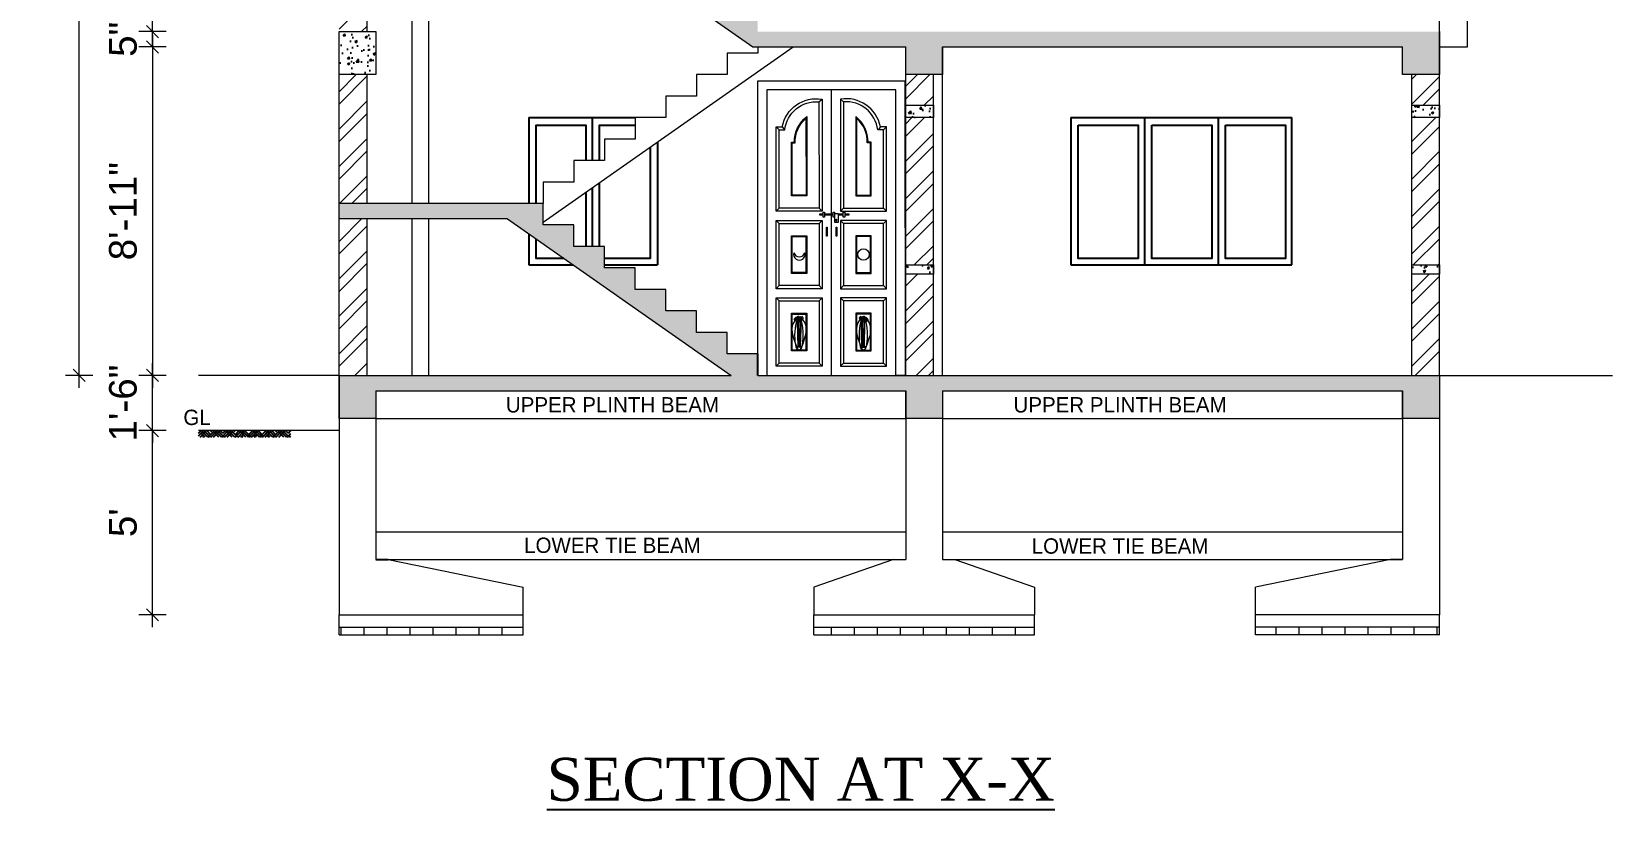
# Model space of a CAD drawing. Header units: inches. Extents: x -14619 to 1971361, y -855114 to -978.
# Drawn here: x 23655 to 24170, y -8769 to -8516 of the extents above; entities that cross this region are included whole.
import ezdxf
from ezdxf.enums import TextEntityAlignment as Align

# ---------------------------------------------------------------- set-up
doc = ezdxf.new("R2010")
doc.units = ezdxf.units.IN
doc.header["$LTSCALE"] = 0.5
doc.header["$MEASUREMENT"] = 0
doc.header["$PDMODE"] = 66
doc.layers.add('A-Wall', color=7, linetype='Continuous')
for name, color, linetype, lineweight in [('A_hatch', 253, 'Continuous', 5), ('A_Title Text', 105, 'Continuous', 60), ('Dimention', 5, 'Continuous', 20), ('door', 202, 'Continuous', 5), ('DW TEXT', 92, 'Continuous', 15), ('ELEVATION', 85, 'Continuous', 9), ('Toilet', 7, 'Continuous', 25)]:
    doc.layers.add(name, color=color, linetype=linetype, lineweight=lineweight)
doc.styles.add('arial', font='arial.ttf')
doc.styles.add('CEN', font='GOTHIC.TTF')
doc.styles.get("Standard").update_dxf_attribs({"font": 'arial.ttf'})
doc.dimstyles.new('Sudeep', dxfattribs={"dimtxt": 6, "dimasz": 4, "dimexe": 4.5, "dimexo": 4.5, "dimgap": 5, "dimtad": 1, "dimdec": 0, "dimlunit": 4, "dimtxsty": 'arial', "dimblk": 'OBLIQUE', "dimcen": 250, "dimdle": 4, "dimclrd": 86, "dimclre": 5, "dimclrt": 1, "dimadec": 0, "dimazin": 0, "dimtfac": 1, "dimtdec": 0, "dimtix": 1, "dimtmove": 1, "dimatfit": 3, "dimldrblk": 'OBLIQUE', "dimfxl": 4.5, "dimfxlon": 1, "dimfrac": 2, "dimlwd": 15, "dimlwe": 13, "dimarcsym": 0})
pattern_1 = [(50, (-5631.299, 988.136), (7.1726018, -0.6275213), [0.75, -8.25]), (355, (-5631.299, 988.136), (-1.3875133, 7.5219213), [0.6, -6.6]), (100.451444, (-5630.701, 988.084), (5.7850885, 6.8943999), [0.637402, -7.0114211]), (46.1842, (-5631.299, 990.136), (10.6724133, -1.6551928), [1.125, -12.375]), (96.635635, (-5630.409, 989.998), (9.3466195, 9.741186), [0.9561034, -10.5171376]), (351.184164, (-5631.299, 990.136), (9.3466195, 9.741186), [0.9, -9.9]), (21, (-5630.299, 989.636), (5.9690705, -4.0261889), [0.75, -8.25]), (326, (-5630.299, 989.636), (2.4331533, 7.2515005), [0.6, -6.6]), (71.451445, (-5629.8014, 989.3006), (8.4022238, 3.2253115), [0.6374019, -7.0114211]), (37.5, (-5631.2988, 988.136), (0.12159855, 3.32893854), [0, -6.52, 0, -6.7, 0, -6.625]), (7.5, (-5631.2988, 988.136), (2.63069537, 3.9441171), [0, -3.82, 0, -6.37, 0, -2.525]), (327.5, (-5633.5288, 988.136), (5.33822436, -0.22554872), [0, -2.5, 0, -7.8, 0, -10.35]), (317.5, (-5634.529, 988.136), (5.8318617, 1.0010498), [0, -3.25, 0, -5.18, 0, -7.35])]
pattern_2 = [(45, (-5631.299, 988.136), (-6.098796, 6.098796), []), (45, (-5627.233, 988.136), (-6.098796, 6.098796), [])]

# ---------------------------------------------------------------- blocks, each defined once
blk = doc.blocks.new('_Oblique')
at = {"color": 0, "linetype": 'ByBlock', "lineweight": -2}
blk.add_line((-0.5, -0.5), (0.5, 0.5), dxfattribs=at)
blk = doc.blocks.new('*D901')
at = {"layer": 'A_Title Text', "color": 5, "lineweight": 13, "transparency": 16777216}
for p, q in [((23699.02, -8645.99), (23690.02, -8645.99)), ((23699.02, -8705.99), (23690.02, -8705.99))]:
    blk.add_line(p, q, dxfattribs=at)
at = {"layer": 'A_Title Text', "color": 86, "lineweight": 15, "transparency": 16777216}
blk.add_line((23694.52, -8709.99), (23694.52, -8641.99), dxfattribs=at)
at = {"layer": 'Defpoints', "color": 0, "transparency": 16777216}
for p in [(23694.52, -8645.99), (23755.33, -8645.99), (23755.33, -8705.99)]:
    blk.add_point(p, dxfattribs=at)
at = {"layer": 'A_Title Text', "color": 86, "lineweight": 15, "transparency": 16777216, "xscale": 4, "yscale": 4, "zscale": 4}
for p, rotation in [((23694.52, -8645.99), 90), ((23694.52, -8705.99), 270)]:
    blk.add_blockref('_Oblique', p, dxfattribs=dict(at, rotation=rotation))
at = {"layer": 'A_Title Text', "color": 1, "transparency": 16777216, "insert": (23684.94, -8675.99), "char_height": 9, "attachment_point": 5, "rotation": 90, "style": 'arial'}
blk.add_mtext("5'", dxfattribs=at)
blk = doc.blocks.new('*D902')
at = {"layer": 'A_Title Text', "color": 86, "lineweight": 15, "transparency": 16777216}
for p, q in [((23694.52, -8627.99), (23694.52, -8623.99)), ((23694.52, -8645.99), (23694.52, -8627.99)), ((23694.52, -8645.99), (23694.52, -8649.99))]:
    blk.add_line(p, q, dxfattribs=at)
at = {"layer": 'A_Title Text', "color": 5, "lineweight": 13, "transparency": 16777216}
for p, q in [((23699.02, -8627.99), (23690.02, -8627.99)), ((23699.02, -8645.99), (23690.02, -8645.99))]:
    blk.add_line(p, q, dxfattribs=at)
at = {"layer": 'Defpoints', "color": 0, "transparency": 16777216}
for p in [(23694.52, -8627.99), (23709.57, -8627.99), (23755.33, -8645.99)]:
    blk.add_point(p, dxfattribs=at)
at = {"layer": 'A_Title Text', "color": 86, "lineweight": 15, "transparency": 16777216, "xscale": 4, "yscale": 4, "zscale": 4}
for p, rotation in [((23694.52, -8627.99), 270), ((23694.52, -8645.99), 90)]:
    blk.add_blockref('_Oblique', p, dxfattribs=dict(at, rotation=rotation))
at = {"layer": 'A_Title Text', "color": 1, "transparency": 16777216, "insert": (23684.92, -8636.99), "char_height": 9, "attachment_point": 5, "rotation": 90, "style": 'arial'}
blk.add_mtext('1\'-6"', dxfattribs=at)
blk = doc.blocks.new('*D903')
at = {"layer": 'A_Title Text', "color": 86, "lineweight": 15, "transparency": 16777216}
for p, q in [((23694.52, -8515.99), (23694.52, -8511.99)), ((23694.52, -8520.99), (23694.52, -8515.99)), ((23694.52, -8520.99), (23694.52, -8524.99))]:
    blk.add_line(p, q, dxfattribs=at)
at = {"layer": 'A_Title Text', "color": 5, "lineweight": 13, "transparency": 16777216}
for p, q in [((23699.02, -8515.99), (23690.02, -8515.99)), ((23699.02, -8520.99), (23690.02, -8520.99))]:
    blk.add_line(p, q, dxfattribs=at)
at = {"layer": 'Defpoints', "color": 0, "transparency": 16777216}
for p in [(23694.52, -8515.99), (23755.33, -8515.99), (23891.82, -8520.99)]:
    blk.add_point(p, dxfattribs=at)
at = {"layer": 'A_Title Text', "color": 86, "lineweight": 15, "transparency": 16777216, "xscale": 4, "yscale": 4, "zscale": 4}
for p, rotation in [((23694.52, -8515.99), 270), ((23694.52, -8520.99), 90)]:
    blk.add_blockref('_Oblique', p, dxfattribs=dict(at, rotation=rotation))
at = {"layer": 'A_Title Text', "color": 1, "transparency": 16777216, "insert": (23684.94, -8518.49), "char_height": 9, "attachment_point": 5, "rotation": 90, "style": 'arial'}
blk.add_mtext('5"', dxfattribs=at)
blk = doc.blocks.new('*D904')
at = {"layer": 'A_Title Text', "color": 5, "lineweight": 13, "transparency": 16777216}
for p, q in [((23699.02, -8408.99), (23690.02, -8408.99)), ((23699.02, -8515.99), (23690.02, -8515.99))]:
    blk.add_line(p, q, dxfattribs=at)
at = {"layer": 'A_Title Text', "color": 86, "lineweight": 15, "transparency": 16777216}
blk.add_line((23694.52, -8519.99), (23694.52, -8404.99), dxfattribs=at)
at = {"layer": 'Defpoints', "color": 0, "transparency": 16777216}
for p in [(23694.52, -8408.99), (23903.39, -8408.99), (23755.33, -8515.99)]:
    blk.add_point(p, dxfattribs=at)
at = {"layer": 'A_Title Text', "color": 86, "lineweight": 15, "transparency": 16777216, "xscale": 4, "yscale": 4, "zscale": 4}
for p, rotation in [((23694.52, -8408.99), 90), ((23694.52, -8515.99), 270)]:
    blk.add_blockref('_Oblique', p, dxfattribs=dict(at, rotation=rotation))
at = {"layer": 'A_Title Text', "color": 1, "transparency": 16777216, "insert": (23684.92, -8462.49), "char_height": 9, "attachment_point": 5, "rotation": 90, "style": 'arial'}
blk.add_mtext('8\'-11"', dxfattribs=at)
blk = doc.blocks.new('*D909')
at = {"layer": 'A_Title Text', "color": 86, "lineweight": 15, "transparency": 16777216}
blk.add_line((23694.52, -8516.99), (23694.52, -8631.99), dxfattribs=at)
at = {"layer": 'A_Title Text', "color": 5, "lineweight": 13, "transparency": 16777216}
for p, q in [((23699.02, -8520.99), (23690.02, -8520.99)), ((23699.02, -8627.99), (23690.02, -8627.99))]:
    blk.add_line(p, q, dxfattribs=at)
at = {"layer": 'Defpoints', "color": 0, "transparency": 16777216}
for p in [(23891.82, -8520.99), (23694.52, -8627.99), (23755.33, -8627.99)]:
    blk.add_point(p, dxfattribs=at)
at = {"layer": 'A_Title Text', "color": 86, "lineweight": 15, "transparency": 16777216, "xscale": 4, "yscale": 4, "zscale": 4}
for p, rotation in [((23694.52, -8520.99), 90), ((23694.52, -8627.99), 270)]:
    blk.add_blockref('_Oblique', p, dxfattribs=dict(at, rotation=rotation))
at = {"layer": 'A_Title Text', "color": 1, "transparency": 16777216, "insert": (23684.92, -8574.49), "char_height": 9, "attachment_point": 5, "rotation": 90, "style": 'arial'}
blk.add_mtext('8\'-11"', dxfattribs=at)
blk = doc.blocks.new('*D910')
at = {"layer": 'A_Title Text', "color": 86, "lineweight": 15, "transparency": 16777216}
blk.add_line((23670.62, -8631.99), (23670.62, -8287.99), dxfattribs=at)
at = {"layer": 'A_Title Text', "color": 5, "lineweight": 13, "transparency": 16777216}
for p, q in [((23675.12, -8291.99), (23666.12, -8291.99)), ((23675.12, -8627.99), (23666.12, -8627.99))]:
    blk.add_line(p, q, dxfattribs=at)
at = {"layer": 'Defpoints', "color": 0, "transparency": 16777216}
for p in [(23670.62, -8291.99), (23755.33, -8291.99), (23709.57, -8627.99)]:
    blk.add_point(p, dxfattribs=at)
at = {"layer": 'A_Title Text', "color": 86, "lineweight": 15, "transparency": 16777216, "xscale": 4, "yscale": 4, "zscale": 4}
for p, rotation in [((23670.62, -8291.99), 90), ((23670.62, -8627.99), 270)]:
    blk.add_blockref('_Oblique', p, dxfattribs=dict(at, rotation=rotation))
at = {"layer": 'A_Title Text', "color": 1, "transparency": 16777216, "insert": (23661.03, -8459.99), "char_height": 9, "attachment_point": 5, "rotation": 90, "style": 'arial'}
blk.add_mtext("28'", dxfattribs=at)

msp = doc.modelspace()

# ---------------------------------------------------------------- hatches: boundary and pattern name
at = {"layer": 'A-Wall', "ltscale": 40, "true_color": 0xf26722}
h = msp.add_hatch(dxfattribs=at)
h.set_pattern_fill('AR-CONC', color=30)
h.set_pattern_definition(pattern_1)
h.paths.add_polyline_path([(23940.06, -8520.99), (23940.06, -8529.99), (23952.06, -8529.99), (23952.06, -8520.99), (24102.02, -8520.99), (24102.02, -8529.99), (24114.02, -8529.99), (24114.02, -8515.99), (23891.82, -8515.99), (23891.82, -8508.99), (23881.82, -8508.99), (23881.82, -8501.99), (23871.82, -8501.99), (23871.82, -8494.99), (23861.82, -8494.99), (23861.82, -8487.99), (23851.82, -8487.99), (23851.82, -8480.99), (23841.82, -8480.99), (23841.82, -8473.99), (23831.82, -8473.99), (23831.82, -8466.99), (23821.82, -8466.99), (23821.82, -8459.99), (23755.33, -8459.99), (23755.33, -8464.99), (23810.24, -8464.99), (23890.24, -8520.99)])
h = msp.add_hatch(dxfattribs=at)
h.set_pattern_fill('AR-CONC', color=30)
h.set_pattern_definition(pattern_1)
h.paths.add_polyline_path([(23767.33, -8515.99), (23755.33, -8515.99), (23755.33, -8529.99), (23767.33, -8529.99)])
h = msp.add_hatch(dxfattribs=at)
h.set_pattern_fill('AR-CONC', color=30)
h.set_pattern_definition(pattern_1)
h.paths.add_polyline_path([(23940.06, -8543.99), (23949.06, -8543.99), (23949.06, -8539.99), (23940.06, -8539.99)])
h = msp.add_hatch(dxfattribs=at)
h.set_pattern_fill('AR-CONC', color=30)
h.set_pattern_definition(pattern_1)
h.paths.add_polyline_path([(24104.99, -8543.99), (24114.02, -8543.99), (24114.02, -8539.99), (24104.99, -8539.99)])
h = msp.add_hatch(dxfattribs=at)
h.set_pattern_fill('AR-CONC', color=30)
h.set_pattern_definition(pattern_1)
h.paths.add_polyline_path([(24114.02, -8627.99), (23891.82, -8627.99), (23891.82, -8620.99), (23881.82, -8620.99), (23881.82, -8613.99), (23871.82, -8613.99), (23871.82, -8606.99), (23861.82, -8606.99), (23861.82, -8599.99), (23851.82, -8599.99), (23851.82, -8592.99), (23841.82, -8592.99), (23841.82, -8585.99), (23831.82, -8585.99), (23831.82, -8578.99), (23821.82, -8578.99), (23821.82, -8571.99), (23755.33, -8571.99), (23755.33, -8576.99), (23810.24, -8576.99), (23883.1, -8627.99), (23755.33, -8627.99), (23755.33, -8641.99), (23767.33, -8641.99), (23767.33, -8632.99), (23940.06, -8632.99), (23940.06, -8641.99), (23952.06, -8641.99), (23952.06, -8632.99), (24102.02, -8632.99), (24102.02, -8641.99), (24114.02, -8641.99), (24114.02, -8632.99)])
h = msp.add_hatch(dxfattribs=at)
h.set_pattern_fill('AR-CONC', color=30)
h.set_pattern_definition(pattern_1)
h.paths.add_polyline_path([(23949.06, -8594.99), (23949.06, -8591.99), (23940.06, -8591.99), (23940.06, -8594.99)])
h = msp.add_hatch(dxfattribs=at)
h.set_pattern_fill('AR-CONC', color=30)
h.set_pattern_definition(pattern_1)
h.paths.add_polyline_path([(24114.02, -8594.99), (24114.02, -8591.99), (24104.99, -8591.99), (24104.99, -8594.99)])
at = {"layer": 'Dimention', "ltscale": 40, "true_color": 0xf26722}
h = msp.add_hatch(dxfattribs=at)
h.set_pattern_fill('ANSI32', color=30, scale=23)
h.set_pattern_definition(pattern_2)
h.paths.add_polyline_path([(23755.33, -8459.99), (23764.51, -8459.99), (23764.51, -8417.99), (23755.33, -8417.99)])
h.paths.add_polyline_path([(23764.51, -8464.99), (23755.33, -8464.99), (23755.33, -8515.99), (23764.51, -8515.99)])
h = msp.add_hatch(dxfattribs=at)
h.set_pattern_fill('ANSI32', color=30, scale=23)
h.set_pattern_definition(pattern_2)
h.paths.add_polyline_path([(23764.51, -8576.99), (23755.33, -8576.99), (23755.33, -8627.99), (23764.51, -8627.99)])
h.paths.add_polyline_path([(23764.51, -8529.99), (23755.33, -8529.99), (23755.33, -8571.99), (23764.51, -8571.99)])
h = msp.add_hatch(dxfattribs=at)
h.set_pattern_fill('ANSI32', color=30, scale=23)
h.set_pattern_definition(pattern_2)
h.paths.add_polyline_path([(23940.06, -8539.99), (23949.06, -8539.99), (23949.06, -8529.99), (23940.06, -8529.99)])
h.paths.add_polyline_path([(23949.06, -8543.99), (23940.06, -8543.99), (23940.06, -8591.99), (23949.06, -8591.99)])
h.paths.add_polyline_path([(23949.06, -8594.99), (23940.06, -8594.99), (23940.06, -8627.99), (23949.06, -8627.99)])
h = msp.add_hatch(dxfattribs=at)
h.set_pattern_fill('ANSI32', color=30, scale=23)
h.set_pattern_definition(pattern_2)
h.paths.add_polyline_path([(24114.02, -8529.99), (24104.99, -8529.99), (24104.99, -8539.99), (24114.02, -8539.99)])
h.paths.add_polyline_path([(24114.02, -8543.99), (24104.99, -8543.99), (24104.99, -8591.99), (24114.02, -8591.99)])
h.paths.add_polyline_path([(24114.02, -8594.99), (24104.99, -8594.99), (24104.99, -8627.99), (24114.02, -8627.99)])
at = {"layer": 'ELEVATION'}
h = msp.add_hatch(dxfattribs=at)
h.set_pattern_fill('BRICK', color=256, scale=15)
h.set_pattern_definition([(0, (9048.5475, -8233.2026), (0, 3.75), []), (90, (9048.5475, -8233.2026), (-7.5, 5e-16), [3.75, -3.75]), (90, (9052.2975, -8233.2026), (-7.5, 5e-16), [-3.75, 3.75])])
h.paths.add_polyline_path([(23815.33, -8709.99), (23755.33, -8709.99), (23755.33, -8712.49), (23815.33, -8712.49)])
h = msp.add_hatch(dxfattribs=at)
h.set_pattern_fill('BRICK', color=256, scale=15)
h.set_pattern_definition([(0, (9073.3013, -8233.2026), (0, 3.75), []), (90, (9073.301, -8233.2026), (-7.5, 5e-16), [3.75, -3.75]), (90, (9077.051, -8233.2026), (-7.5, 5e-16), [-3.75, 3.75])])
h.paths.add_polyline_path([(23982.06, -8709.99), (23910.06, -8709.99), (23910.06, -8712.49), (23982.06, -8712.49)])
h = msp.add_hatch(dxfattribs=at)
h.set_pattern_fill('BRICK', color=256, scale=15)
h.set_pattern_definition([(0, (9060.802, -8233.2026), (0, 3.75), []), (90, (9060.802, -8233.2026), (-7.5, 5e-16), [3.75, -3.75]), (90, (9064.552, -8233.2026), (-7.5, 5e-16), [-3.75, 3.75])])
h.paths.add_polyline_path([(24114.02, -8709.99), (24054.02, -8709.99), (24054.02, -8712.49), (24114.02, -8712.49)])
at = {"layer": 'Toilet'}
h = msp.add_hatch(dxfattribs=at)
h.set_pattern_fill('HOUND', color=256, scale=10, angle=45)
h.set_pattern_definition([(45, (9048.5475, -8233.20256), (1.325825215, 2.20970869), [10, -5]), (135, (9048.5475, -8233.20256), (1.325825215, -2.20970869), [10, -5])])
h.paths.add_polyline_path([(23739.57, -8645.99), (23709.57, -8645.99), (23709.57, -8648.13), (23739.57, -8648.13)])

# ---------------------------------------------------------------- linework, layer by layer
at = {"color": 5}
for p, q in [((23817.14, -8543.99), (23851.82, -8543.99)), ((23817.14, -8543.99), (23817.14, -8571.99)), ((23837.8, -8543.99), (23837.8, -8557.99)), ((23993.86, -8543.99), (24065.86, -8543.99)), ((23993.86, -8543.99), (23993.86, -8591.99)), ((24017.86, -8543.99), (24017.86, -8591.99)), ((24041.86, -8543.99), (24041.86, -8591.99)), ((24065.86, -8591.99), (24065.86, -8543.99)), ((24065.86, -8591.99), (24065.86, -8543.99)), ((23859.14, -8551.97), (23859.14, -8591.99)), ((23837.8, -8566.91), (23837.8, -8585.99)), ((23817.14, -8581.82), (23817.14, -8591.99)), ((23817.14, -8591.99), (23831.67, -8591.99)), ((23841.82, -8591.99), (23859.14, -8591.99)), ((23993.86, -8591.99), (24065.86, -8591.99))]:
    msp.add_line(p, q, dxfattribs=at)
for points in [[(23819.54, -8571.99), (23819.54, -8546.45), (23835.74, -8546.45), (23835.74, -8557.99)], [(23840.2, -8557.99), (23840.2, -8546.45), (23851.82, -8546.45)], [(23856.74, -8553.65), (23856.74, -8589.85), (23841.82, -8589.85)], [(23835.74, -8568.35), (23835.74, -8585.99)], [(23840.2, -8585.99), (23840.2, -8565.23)], [(23828.61, -8589.85), (23819.54, -8589.85), (23819.54, -8583.5)]]:
    msp.add_lwpolyline(points, dxfattribs=at)
for points in [[(23996.26, -8546.45), (24015.8, -8546.45), (24015.8, -8589.85), (23996.26, -8589.85)], [(24020.26, -8546.45), (24039.8, -8546.45), (24039.8, -8589.85), (24020.26, -8589.85)], [(24044.26, -8546.45), (24063.8, -8546.45), (24063.8, -8589.85), (24044.26, -8589.85)]]:
    msp.add_lwpolyline(points, close=True, dxfattribs=at)
at = {"layer": 'A_hatch', "color": 11, "ltscale": 5}
for p, q in [((23810.24, -8464.99), (23890.24, -8520.99)), ((23821.82, -8578.1), (23903.39, -8520.99)), ((23891.82, -8520.99), (23891.82, -8522.99)), ((23891.82, -8522.99), (23881.82, -8522.99)), ((23881.82, -8522.99), (23881.82, -8529.99)), ((23881.82, -8529.99), (23871.82, -8529.99)), ((23871.82, -8529.99), (23871.82, -8536.99)), ((23871.82, -8536.99), (23861.82, -8536.99)), ((23861.82, -8536.99), (23861.82, -8543.99)), ((23861.82, -8543.99), (23851.82, -8543.99)), ((23851.82, -8543.99), (23851.82, -8550.99)), ((23851.82, -8550.99), (23841.82, -8550.99)), ((23841.82, -8550.99), (23841.82, -8557.99)), ((23841.82, -8557.99), (23831.82, -8557.99)), ((23831.82, -8557.99), (23831.82, -8564.99)), ((23831.82, -8564.99), (23821.82, -8564.99)), ((23821.82, -8564.99), (23821.82, -8571.99)), ((23821.82, -8578.99), (23821.82, -8571.99)), ((23810.24, -8576.99), (23883.1, -8627.99)), ((23831.82, -8578.99), (23821.82, -8578.99)), ((23831.82, -8585.99), (23831.82, -8578.99)), ((23841.82, -8585.99), (23831.82, -8585.99)), ((23841.82, -8592.99), (23841.82, -8585.99)), ((23851.82, -8592.99), (23841.82, -8592.99)), ((23851.82, -8599.99), (23851.82, -8592.99)), ((23861.82, -8599.99), (23851.82, -8599.99)), ((23861.82, -8606.99), (23861.82, -8599.99)), ((23871.82, -8606.99), (23861.82, -8606.99)), ((23871.82, -8613.99), (23871.82, -8606.99)), ((23881.82, -8613.99), (23871.82, -8613.99)), ((23881.82, -8620.99), (23881.82, -8613.99)), ((23891.82, -8620.99), (23881.82, -8620.99))]:
    msp.add_line(p, q, dxfattribs=at)
for points in [[(23940.06, -8539.99), (23949.06, -8539.99), (23949.06, -8543.99), (23940.06, -8543.99)], [(24104.99, -8539.99), (24114.02, -8539.99), (24114.02, -8543.99), (24104.99, -8543.99)], [(23940.06, -8591.99), (23949.06, -8591.99), (23949.06, -8594.99), (23940.06, -8594.99)], [(24104.99, -8591.99), (24114.02, -8591.99), (24114.02, -8594.99), (24104.99, -8594.99)]]:
    msp.add_lwpolyline(points, close=True, dxfattribs=at)
at = {"layer": 'door'}
for p, q in [((23891.82, -8627.99), (23891.79, -8531.99)), ((23891.79, -8531.99), (23939.79, -8531.99)), ((23939.79, -8531.99), (23939.82, -8627.99)), ((23894.77, -8534.99), (23894.79, -8627.99)), ((23936.77, -8534.99), (23894.77, -8534.99)), ((23915.77, -8534.99), (23915.79, -8627.99)), ((23936.79, -8627.99), (23936.77, -8534.99)), ((23911.77, -8538.83), (23912.77, -8537.99)), ((23919.77, -8538.83), (23918.77, -8537.99)), ((23897.77, -8546.99), (23898.77, -8547.99)), ((23899.77, -8546.99), (23900.49, -8547.99)), ((23931.77, -8546.99), (23931.04, -8547.99)), ((23933.77, -8546.99), (23932.77, -8547.99)), ((23898.79, -8573.49), (23897.79, -8574.49)), ((23912.79, -8574.49), (23911.79, -8573.49)), ((23918.79, -8574.49), (23919.79, -8573.49)), ((23932.79, -8573.49), (23933.79, -8574.49)), ((23897.79, -8577.49), (23898.79, -8578.49)), ((23912.79, -8577.49), (23911.79, -8578.49)), ((23918.79, -8577.49), (23919.79, -8578.49)), ((23933.79, -8577.49), (23932.79, -8578.49)), ((23898.79, -8598.74), (23897.79, -8599.74)), ((23912.79, -8599.74), (23911.79, -8598.74)), ((23918.79, -8599.74), (23919.79, -8598.74)), ((23932.79, -8598.74), (23933.79, -8599.74)), ((23897.79, -8602.74), (23898.79, -8603.74)), ((23912.79, -8602.74), (23911.79, -8603.74)), ((23918.79, -8602.74), (23919.79, -8603.74)), ((23933.79, -8602.74), (23932.79, -8603.74)), ((23904.26, -8610.21), (23903.6, -8609.83)), ((23904.21, -8609.94), (23903.81, -8609.31)), ((23904.21, -8609.94), (23903.99, -8609.88)), ((23904.8, -8609.78), (23904.04, -8609.34)), ((23904.69, -8609.78), (23904.1, -8609.51)), ((23904.37, -8609.34), (23904.15, -8609.07)), ((23904.48, -8610.26), (23904.21, -8609.94)), ((23904.58, -8609.13), (23904.26, -8609.02)), ((23904.37, -8609.78), (23904.26, -8609.72)), ((23904.37, -8609.34), (23904.53, -8608.97)), ((23904.37, -8609.78), (23904.37, -8609.34)), ((23904.48, -8610.26), (23904.37, -8609.78)), ((23904.58, -8609.13), (23904.8, -8608.86)), ((23905.34, -8609.83), (23904.58, -8609.13)), ((23904.8, -8609.78), (23904.69, -8609.78)), ((23904.76, -8609.3), (23904.97, -8609.12)), ((23904.8, -8609.78), (23905.34, -8609.18)), ((23905.07, -8610.69), (23904.8, -8609.78)), ((23904.86, -8608.96), (23904.81, -8608.7)), ((23904.94, -8609.03), (23904.86, -8608.96)), ((23904.99, -8608.97), (23904.9, -8608.8)), ((23904.9, -8609.42), (23904.92, -8609.06)), ((23904.91, -8609.29), (23905.07, -8609.15)), ((23904.92, -8609.06), (23905.06, -8608.88)), ((23904.97, -8609.12), (23905.08, -8608.62)), ((23905.34, -8609.18), (23905.07, -8608.75)), ((23905.07, -8609.15), (23905.15, -8608.96)), ((23905.19, -8608.96), (23905.25, -8608.64)), ((23905.45, -8608.97), (23905.29, -8608.91)), ((23905.29, -8610.32), (23905.34, -8609.83)), ((23905.34, -8609.18), (23905.66, -8609.02)), ((23905.39, -8609.78), (23905.45, -8609.51)), ((23905.5, -8610.21), (23905.39, -8609.78)), ((23905.45, -8608.97), (23905.56, -8608.8)), ((23905.72, -8609.34), (23905.45, -8608.97)), ((23905.45, -8609.51), (23905.83, -8609.29)), ((23905.69, -8609.18), (23905.64, -8608.78)), ((23905.66, -8609.02), (23905.83, -8608.75)), ((23905.88, -8609.46), (23905.69, -8609.18)), ((23905.93, -8609.72), (23905.77, -8608.97)), ((23905.83, -8609.29), (23906.15, -8608.86)), ((23905.88, -8609.09), (23905.93, -8608.75)), ((23905.95, -8609.29), (23905.88, -8609.09)), ((23905.88, -8610.59), (23905.93, -8609.72)), ((23905.93, -8609.4), (23905.99, -8608.91)), ((23906.15, -8609.99), (23905.93, -8609.4)), ((23906.04, -8610.1), (23906.37, -8609.83)), ((23906.2, -8608.72), (23906.25, -8608.87)), ((23906.2, -8609.97), (23906.3, -8609.69)), ((23906.24, -8609.03), (23906.27, -8608.78)), ((23906.24, -8609), (23906.32, -8608.88)), ((23906.3, -8609.69), (23906.24, -8609.03)), ((23906.26, -8608.85), (23906.41, -8608.7)), ((23906.26, -8608.93), (23906.36, -8608.81)), ((23906.27, -8608.78), (23906.35, -8608.72)), ((23906.3, -8609.69), (23906.41, -8609.35)), ((23906.37, -8609.83), (23906.42, -8609.45)), ((23906.37, -8609.83), (23906.58, -8609.51)), ((23906.41, -8609.35), (23906.67, -8609.12)), ((23906.42, -8609.45), (23906.58, -8609.24)), ((23906.47, -8609.67), (23906.53, -8609.45)), ((23906.53, -8609.45), (23906.64, -8609.34)), ((23925.14, -8609.35), (23924.88, -8609.12)), ((23925.02, -8609.45), (23924.91, -8609.34)), ((23925.13, -8609.45), (23924.97, -8609.24)), ((23925.18, -8609.83), (23924.97, -8609.51)), ((23925.08, -8609.67), (23925.02, -8609.45)), ((23925.18, -8609.83), (23925.13, -8609.45)), ((23925.29, -8608.85), (23925.14, -8608.7)), ((23925.25, -8609.69), (23925.14, -8609.35)), ((23925.51, -8610.1), (23925.18, -8609.83)), ((23925.29, -8608.93), (23925.19, -8608.81)), ((23925.28, -8608.78), (23925.2, -8608.72)), ((23925.31, -8609), (23925.23, -8608.88)), ((23925.25, -8609.69), (23925.32, -8609.03)), ((23925.35, -8609.97), (23925.25, -8609.69)), ((23925.32, -8609.03), (23925.28, -8608.78)), ((23925.35, -8608.72), (23925.3, -8608.87)), ((23925.72, -8609.29), (23925.4, -8608.86)), ((23925.4, -8609.99), (23925.62, -8609.4)), ((23925.62, -8609.4), (23925.56, -8608.91)), ((23925.6, -8609.29), (23925.67, -8609.09)), ((23925.67, -8609.09), (23925.62, -8608.75)), ((23925.62, -8609.72), (23925.78, -8608.97)), ((23925.67, -8610.59), (23925.62, -8609.72)), ((23925.67, -8609.46), (23925.86, -8609.18)), ((23925.89, -8609.02), (23925.72, -8608.75)), ((23926.1, -8609.51), (23925.72, -8609.29)), ((23925.83, -8609.34), (23926.1, -8608.97)), ((23925.86, -8609.18), (23925.91, -8608.78)), ((23926.21, -8609.18), (23925.89, -8609.02)), ((23926.1, -8608.97), (23925.99, -8608.8)), ((23926.05, -8610.21), (23926.16, -8609.78)), ((23926.1, -8608.97), (23926.26, -8608.91)), ((23926.16, -8609.78), (23926.1, -8609.51)), ((23926.21, -8609.18), (23926.48, -8608.75)), ((23926.21, -8609.83), (23926.97, -8609.13)), ((23926.75, -8609.78), (23926.21, -8609.18)), ((23926.26, -8610.32), (23926.21, -8609.83)), ((23926.36, -8608.96), (23926.3, -8608.64)), ((23926.48, -8609.15), (23926.4, -8608.96)), ((23926.58, -8609.12), (23926.47, -8608.62)), ((23926.64, -8609.29), (23926.48, -8609.15)), ((23926.48, -8610.69), (23926.75, -8609.78)), ((23926.63, -8609.06), (23926.49, -8608.88)), ((23926.56, -8608.97), (23926.65, -8608.8)), ((23926.79, -8609.3), (23926.58, -8609.12)), ((23926.61, -8609.03), (23926.7, -8608.96)), ((23926.65, -8609.42), (23926.63, -8609.06)), ((23926.7, -8608.96), (23926.74, -8608.7)), ((23926.97, -8609.13), (23926.75, -8608.86)), ((23926.75, -8609.78), (23927.51, -8609.34)), ((23926.75, -8609.78), (23926.86, -8609.78)), ((23926.86, -8609.78), (23927.45, -8609.51)), ((23926.97, -8609.13), (23927.29, -8609.02)), ((23927.18, -8609.34), (23927.02, -8608.97)), ((23927.07, -8610.26), (23927.18, -8609.78)), ((23927.07, -8610.26), (23927.34, -8609.94)), ((23927.18, -8609.34), (23927.4, -8609.07)), ((23927.18, -8609.78), (23927.18, -8609.34)), ((23927.18, -8609.78), (23927.29, -8609.72)), ((23927.29, -8610.21), (23927.95, -8609.83)), ((23927.34, -8609.94), (23927.74, -8609.31)), ((23927.34, -8609.94), (23927.56, -8609.88)), ((23904.26, -8610.21), (23903.66, -8610.14)), ((23904.42, -8610.37), (23904.21, -8610.37)), ((23904.58, -8610.53), (23904.26, -8610.21)), ((23904.58, -8610.53), (23904.48, -8610.26)), ((23904.8, -8610.64), (23904.58, -8610.53)), ((23904.96, -8618.66), (23904.8, -8610.64)), ((23905.07, -8610.69), (23905.29, -8610.32)), ((23905.29, -8618.71), (23905.07, -8610.69)), ((23905.61, -8610.59), (23905.5, -8610.21)), ((23905.56, -8618.61), (23905.61, -8610.59)), ((23905.77, -8618.61), (23906.04, -8610.1)), ((23925.78, -8618.61), (23925.51, -8610.1)), ((23925.94, -8610.59), (23926.05, -8610.21)), ((23925.99, -8618.61), (23925.94, -8610.59)), ((23926.48, -8610.69), (23926.26, -8610.32)), ((23926.26, -8618.71), (23926.48, -8610.69)), ((23926.59, -8618.66), (23926.75, -8610.64)), ((23926.75, -8610.64), (23926.97, -8610.53)), ((23926.97, -8610.53), (23927.29, -8610.21)), ((23926.97, -8610.53), (23927.07, -8610.26)), ((23927.13, -8610.37), (23927.34, -8610.37)), ((23927.29, -8610.21), (23927.89, -8610.14)), ((23905.29, -8618.82), (23904.96, -8618.66)), ((23905.29, -8618.82), (23905.77, -8618.61)), ((23905.29, -8618.82), (23905.56, -8618.61)), ((23905.29, -8618.82), (23905.29, -8618.71)), ((23926.26, -8618.82), (23925.78, -8618.61)), ((23926.26, -8618.82), (23925.99, -8618.61)), ((23926.26, -8618.82), (23926.59, -8618.66)), ((23926.26, -8618.82), (23926.26, -8618.71)), ((23898.79, -8623.99), (23897.79, -8624.99)), ((23912.79, -8624.99), (23911.79, -8623.99)), ((23918.79, -8624.99), (23919.79, -8623.99)), ((23932.79, -8623.99), (23933.79, -8624.99)), ((23891.82, -8627.99), (23936.79, -8627.99)), ((23939.82, -8627.99), (23936.79, -8627.99))]:
    msp.add_line(p, q, dxfattribs=at)
for points in [[(23912.77, -8537.99), (23912.77, -8537.99), (23912.79, -8574.49), (23897.79, -8574.49), (23897.77, -8546.99), (23899.77, -8546.99, -0.404871)], [(23911.77, -8538.88), (23911.79, -8573.49), (23898.79, -8573.49), (23898.77, -8547.99), (23900.62, -8547.99, -0.404087)], [(23918.77, -8537.99), (23918.77, -8537.99), (23918.79, -8574.49), (23933.79, -8574.49), (23933.77, -8546.99), (23931.77, -8546.99, 0.404871)], [(23919.77, -8538.88), (23919.79, -8573.49), (23932.79, -8573.49), (23932.77, -8547.99), (23930.91, -8547.99, 0.404087)], [(23907.77, -8543.67), (23907.79, -8569.49), (23902.79, -8569.49), (23902.77, -8551.99), (23903.77, -8551.99, -0.230009)], [(23907.52, -8544.21), (23907.54, -8569.24), (23903.04, -8569.24), (23903.02, -8552.24), (23904.02, -8552.24, -0.222945)], [(23923.77, -8543.67), (23923.79, -8569.49), (23928.79, -8569.49), (23928.77, -8551.99), (23927.77, -8551.99, 0.230009)], [(23924.02, -8544.21), (23924.04, -8569.24), (23928.54, -8569.24), (23928.52, -8552.24), (23927.51, -8552.24, 0.222945)]]:
    msp.add_lwpolyline(points, format="xyb", close=True, dxfattribs=at)
for points in [[(23897.79, -8577.49), (23912.79, -8577.49), (23912.79, -8599.74), (23897.79, -8599.74)], [(23898.79, -8578.49), (23911.79, -8578.49), (23911.79, -8598.74), (23898.79, -8598.74)], [(23913.13, -8574.79), (23913.59, -8574.79), (23913.59, -8576.47), (23913.13, -8576.47)], [(23916.39, -8574.79), (23916.85, -8574.79), (23916.85, -8576.47), (23916.39, -8576.47)], [(23916.9, -8575.21), (23918.01, -8575.21), (23918.01, -8578.15), (23916.9, -8578.15)], [(23917.38, -8577.08), (23917.52, -8577.08), (23917.52, -8577.72), (23917.38, -8577.72)], [(23933.79, -8577.49), (23918.79, -8577.49), (23918.79, -8599.74), (23933.79, -8599.74)], [(23919.69, -8574.79), (23920.15, -8574.79), (23920.15, -8576.47), (23919.69, -8576.47)], [(23932.79, -8578.49), (23919.79, -8578.49), (23919.79, -8598.74), (23932.79, -8598.74)], [(23902.78, -8582.49), (23907.78, -8582.49), (23907.78, -8594.74), (23902.78, -8594.74)], [(23903.03, -8582.74), (23907.53, -8582.74), (23907.53, -8594.49), (23903.03, -8594.49)], [(23914.23, -8579.69), (23914.48, -8579.69), (23914.48, -8582.64), (23914.23, -8582.64)], [(23917.32, -8579.69), (23917.57, -8579.69), (23917.57, -8582.64), (23917.32, -8582.64)], [(23928.78, -8582.49), (23923.78, -8582.49), (23923.78, -8594.74), (23928.78, -8594.74)], [(23928.53, -8582.74), (23924.03, -8582.74), (23924.03, -8594.49), (23928.53, -8594.49)], [(23897.79, -8624.99), (23897.79, -8602.74), (23912.79, -8602.74), (23912.79, -8624.99), (23897.79, -8624.99)], [(23898.79, -8623.99), (23898.79, -8603.74), (23911.79, -8603.74), (23911.79, -8623.99), (23898.79, -8623.99)], [(23918.79, -8624.99), (23933.79, -8624.99), (23933.79, -8602.74), (23918.79, -8602.74)], [(23919.79, -8623.99), (23932.79, -8623.99), (23932.79, -8603.74), (23919.79, -8603.74)], [(23907.78, -8619.99), (23902.78, -8619.99), (23902.78, -8607.74), (23907.78, -8607.74)], [(23907.53, -8619.74), (23903.03, -8619.74), (23903.03, -8607.99), (23907.53, -8607.99)], [(23923.78, -8619.99), (23928.78, -8619.99), (23928.78, -8607.74), (23923.78, -8607.74)], [(23924.03, -8619.74), (23928.53, -8619.74), (23928.53, -8607.99), (23924.03, -8607.99)]]:
    msp.add_lwpolyline(points, close=True, dxfattribs=at)
for points in [[(23913.13, -8575.77), (23912.08, -8575.77), (23912.08, -8575.38), (23913.13, -8575.38)], [(23913.59, -8575.38), (23916.39, -8575.38)], [(23916.39, -8575.77), (23913.59, -8575.77)], [(23916.85, -8575.38), (23916.9, -8575.38)], [(23916.9, -8575.77), (23916.85, -8575.77)], [(23918.01, -8575.38), (23919.69, -8575.38)], [(23919.69, -8575.77), (23918.01, -8575.77)], [(23920.15, -8575.38), (23921.55, -8575.38), (23921.55, -8575.77), (23920.15, -8575.77)]]:
    msp.add_lwpolyline(points, dxfattribs=at)
msp.add_circle((23926.29, -8588.62), 1.86, dxfattribs=at)
for centre, radius, start, end in [((23905.37, -8588.62), 1.86, 162.1563, 17.8437), ((23905.37, -8587.48), 1.86, 197.8437, 342.1563), ((23905.29, -8614.28), 4.36, 258.8313, 281.1687), ((23926.26, -8614.28), 4.36, 258.8313, 281.1687)]:
    msp.add_arc(centre, radius, start, end, dxfattribs=at)
msp.add_ellipse((23905.29, -8618.76), major_axis=(-0.613, 0), ratio=0.098223, dxfattribs=at)
at = {"layer": 'door', "extrusion": (0, 0, -1)}
msp.add_ellipse((23926.26, -8618.76), major_axis=(0.613, 0), ratio=0.098223, dxfattribs=at)
at = {"layer": 'door'}
for points in [[(23904.67, -8618.76), (23904.67, -8619.05), (23904.96, -8619.55), (23904.73, -8609.36), (23904.03, -8609.97), (23904.44, -8618.56)], [(23905.9, -8618.76), (23905.9, -8619.05), (23905.61, -8619.55), (23905.84, -8609.36), (23906.54, -8609.97), (23906.13, -8618.56)], [(23925.65, -8618.76), (23925.65, -8619.05), (23925.94, -8619.55), (23925.71, -8609.36), (23925.01, -8609.97), (23925.42, -8618.56)], [(23926.88, -8618.76), (23926.88, -8619.05), (23926.59, -8619.55), (23926.82, -8609.36), (23927.52, -8609.97), (23927.11, -8618.56)]]:
    msp.add_spline(points, degree=3, dxfattribs=at)
at = {"layer": 'ELEVATION'}
for p, q in [((24114.02, -8627.99), (24114.02, -8403.99)), ((24123.17, -8520.99), (24123.17, -8403.99)), ((23764.51, -8515.99), (23764.51, -8464.99)), ((23779.21, -8571.99), (23779.21, -8464.99)), ((23784.46, -8464.99), (23784.46, -8571.99)), ((23755.33, -8627.99), (23755.33, -8515.99)), ((23890.24, -8520.99), (23940.06, -8520.99)), ((23940.06, -8627.99), (23940.06, -8520.99)), ((23952.06, -8627.99), (23952.06, -8520.99)), ((23952.06, -8520.99), (24102.02, -8520.99)), ((24114.02, -8520.99), (24123.17, -8520.99)), ((23764.51, -8571.99), (23764.51, -8529.99)), ((23949.06, -8627.99), (23949.06, -8529.99)), ((24104.99, -8627.99), (24104.99, -8529.99)), ((23821.82, -8571.99), (23755.33, -8571.99)), ((23810.24, -8576.99), (23755.33, -8576.99)), ((23764.51, -8627.99), (23764.51, -8576.99)), ((23779.21, -8627.99), (23779.21, -8576.99)), ((23784.46, -8576.99), (23784.46, -8627.99)), ((23755.33, -8627.99), (23709.57, -8627.99)), ((23755.33, -8627.99), (23883.1, -8627.99)), ((23755.33, -8627.99), (23755.33, -8645.99)), ((23891.82, -8627.99), (24120.6, -8627.99)), ((24120.6, -8627.99), (24170.38, -8627.99)), ((23767.33, -8632.99), (23940.06, -8632.99)), ((23767.33, -8632.99), (23767.33, -8687.99)), ((23940.06, -8632.99), (23940.06, -8687.99)), ((23952.06, -8632.99), (24102.02, -8632.99)), ((23952.06, -8632.99), (23952.06, -8687.99)), ((24102.02, -8632.99), (24102.02, -8687.99)), ((24114.02, -8632.99), (24114.02, -8705.99)), ((23755.33, -8645.99), (23709.57, -8645.99)), ((23755.33, -8645.99), (23755.33, -8705.99)), ((23767.33, -8641.99), (23940.06, -8641.99)), ((23952.06, -8641.99), (24102.02, -8641.99)), ((23767.33, -8678.99), (23940.06, -8678.99)), ((23952.06, -8678.99), (24102.02, -8678.99)), ((23767.33, -8687.99), (23940.06, -8687.99)), ((23771.33, -8687.99), (23815.33, -8696.99)), ((23936.06, -8687.99), (23910.06, -8696.99)), ((23936.06, -8687.99), (23940.06, -8687.99)), ((23952.06, -8687.99), (23956.06, -8687.99)), ((23952.06, -8687.99), (24102.02, -8687.99)), ((23956.06, -8687.99), (23982.06, -8696.99)), ((24098.02, -8687.99), (24054.02, -8696.99)), ((24102.02, -8687.99), (24098.02, -8687.99)), ((23815.33, -8705.99), (23815.33, -8696.99)), ((23910.06, -8696.99), (23910.06, -8705.99)), ((23982.06, -8696.99), (23982.06, -8705.99)), ((24054.02, -8705.99), (24054.02, -8696.99)), ((23755.33, -8705.99), (23815.33, -8705.99)), ((23755.33, -8712.49), (23755.33, -8705.99)), ((23815.33, -8712.49), (23815.33, -8705.99)), ((23910.06, -8705.99), (23982.06, -8705.99)), ((23910.06, -8712.49), (23910.06, -8705.99)), ((23982.06, -8712.49), (23982.06, -8705.99)), ((24114.02, -8705.99), (24054.02, -8705.99)), ((24054.02, -8712.49), (24054.02, -8705.99)), ((24114.02, -8712.49), (24114.02, -8705.99)), ((23755.33, -8709.99), (23815.33, -8709.99)), ((23755.33, -8712.49), (23815.33, -8712.49)), ((23910.06, -8709.99), (23982.06, -8709.99)), ((23910.06, -8712.49), (23982.06, -8712.49)), ((24114.02, -8709.99), (24054.02, -8709.99)), ((24114.02, -8712.49), (24054.02, -8712.49))]:
    msp.add_line(p, q, dxfattribs=at)
msp.add_lwpolyline([(23755.33, -8515.99), (23767.33, -8515.99), (23767.33, -8529.99), (23755.33, -8529.99)], close=True, dxfattribs=at)
for points in [[(24114.02, -8515.99), (24114.02, -8529.99), (24102.02, -8529.99), (24102.02, -8520.99)], [(23952.06, -8520.99), (23952.06, -8529.99), (23940.06, -8529.99), (23940.06, -8520.99)], [(23767.33, -8632.99), (23767.33, -8641.99), (23755.33, -8641.99), (23755.33, -8627.99)], [(24114.02, -8627.99), (24114.02, -8641.99), (24102.02, -8641.99), (24102.02, -8632.99)], [(23952.06, -8632.99), (23952.06, -8641.99), (23940.06, -8641.99), (23940.06, -8632.99)]]:
    msp.add_lwpolyline(points, dxfattribs=at)
at = {"layer": 'Toilet'}
for p, q in [((23891.82, -8627.99), (23891.82, -8620.99)), ((23767.33, -8687.99), (23771.33, -8687.99))]:
    msp.add_line(p, q, dxfattribs=at)

# ---------------------------------------------------------------- texts
at = {"insert": (23905.82, -8752.57), "char_height": 14, "attachment_point": 2}
msp.add_mtext_dynamic_manual_height_columns('{\\fTimes New Roman|b0|i0|c0|p18;\\LSECTION AT X-X}', width=359.7895, gutter_width=50, heights=[0], dxfattribs=at)
at = {"layer": 'DW TEXT', "ltscale": 0.13, "style": 'CEN'}
for s, p in [('UPPER PLINTH BEAM', (23844.45, -8637.57)), ('UPPER PLINTH BEAM', (24009.91, -8637.57)), ('GL', (23709.05, -8641.66)), ('LOWER TIE BEAM', (23844.45, -8683.33)), ('LOWER TIE BEAM', (24009.91, -8683.57))]:
    msp.add_text(s, height=5, dxfattribs=at).set_placement(p, align=Align.MIDDLE_CENTER)

# ---------------------------------------------------------------- dimensions: what is measured, and where the dimension line sits
at = {"layer": 'A_Title Text'}
for base, p1, p2, picture, middle in [((23670.62, -8291.99), (23709.57, -8627.99), (23755.33, -8291.99), '*D910', (23661.03, -8459.99)), ((23694.52, -8408.99), (23755.33, -8515.99), (23903.39, -8408.99), '*D904', (23684.92, -8462.49)), ((23694.52, -8515.99), (23891.82, -8520.99), (23755.33, -8515.99), '*D903', (23684.94, -8518.49)), ((23694.52, -8627.99), (23891.82, -8520.99), (23755.33, -8627.99), '*D909', (23684.92, -8574.49)), ((23694.52, -8627.99), (23755.33, -8645.99), (23709.57, -8627.99), '*D902', (23684.92, -8636.99)), ((23694.52, -8645.99), (23755.33, -8705.99), (23755.33, -8645.99), '*D901', (23684.94, -8675.99))]:
    dim = msp.add_linear_dim(base=base, p1=p1, p2=p2, angle=90, dimstyle='Sudeep', override={"dimtxt": 9}, dxfattribs=at)
    dim.commit()
    dim.dimension.update_dxf_attribs({"geometry": picture, "text_midpoint": middle})

doc.saveas('drawing.dxf')
